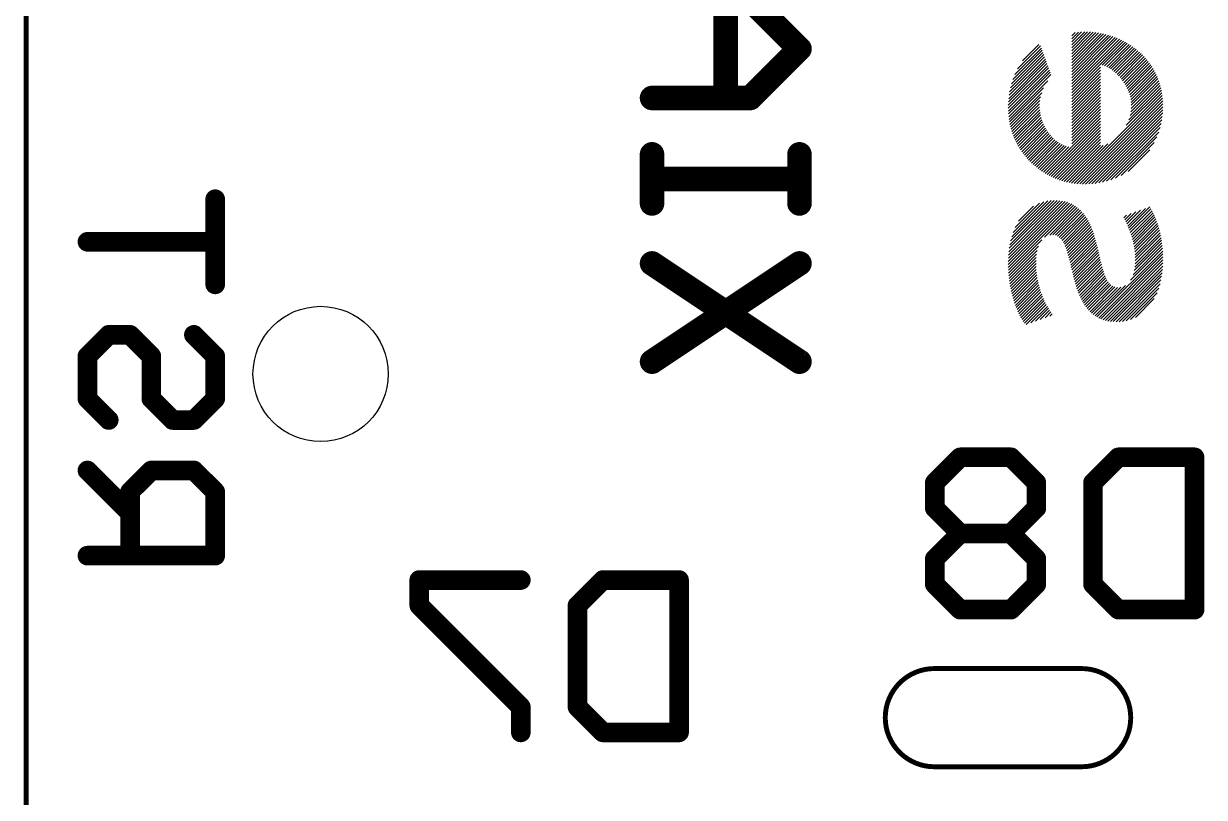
# Model space of a CAD drawing. Extents: x -16.1 to 14.1, y -11.4 to 17.9.
# Drawn here: x -10.93 to -4.83, y -4.48 to -0.47 of the extents above; entities that cross this region are included whole.
import ezdxf

# ---------------------------------------------------------------- set-up
doc = ezdxf.new("R2010")
doc.units = 0
doc.layers.add('20', color=213, linetype='CONTINUOUS')
doc.layers.add('26', color=140, linetype='CONTINUOUS')

msp = doc.modelspace()

# ---------------------------------------------------------------- linework, layer by layer
at = {"layer": '20', "const_width": 0.0254}
for points in [[(-10.922, 9.144), (-10.922, -4.826)], [(-6.223, -3.81), (-5.461, -3.81)], [(-5.461, -4.318), (-6.223, -4.318)]]:
    msp.add_lwpolyline(points, dxfattribs=at)
at = {"layer": '20'}
for points, const_width in [([(-6.223, -3.81, 0.4142), (-6.477, -4.064)], 0.0254), ([(-6.223, -3.8037, 1), (-6.223, -3.8163)], 0.0127), ([(-6.223, -3.8163, 1), (-6.223, -3.8037)], 0.0127), ([(-5.207, -4.064, 0.4142), (-5.461, -3.81)], 0.0254), ([(-5.461, -3.8037, 1), (-5.461, -3.8163)], 0.0127), ([(-5.461, -3.8163, 1), (-5.461, -3.8037)], 0.0127), ([(-6.477, -4.064, 0.4142), (-6.223, -4.318)], 0.0254), ([(-6.4707, -4.064, 1), (-6.4834, -4.064)], 0.0127), ([(-6.4834, -4.064, 1), (-6.4707, -4.064)], 0.0127), ([(-5.461, -4.318, 0.4142), (-5.207, -4.064)], 0.0254), ([(-5.2006, -4.064, 1), (-5.2134, -4.064)], 0.0127), ([(-5.2134, -4.064, 1), (-5.2006, -4.064)], 0.0127), ([(-6.223, -4.3117, 1), (-6.223, -4.3244)], 0.0127), ([(-6.223, -4.3244, 1), (-6.223, -4.3117)], 0.0127), ([(-5.461, -4.3117, 1), (-5.461, -4.3244)], 0.0127), ([(-5.461, -4.3244, 1), (-5.461, -4.3117)], 0.0127)]:
    msp.add_lwpolyline(points, format="xyb", dxfattribs=dict(at, const_width=const_width))
msp.add_circle((-9.398, -2.286), 0.35, dxfattribs=at)
at = {"layer": '26'}
for p, q in [((-5.5125, -0.5829), (-5.4453, -0.5157)), ((-5.5125, -0.5984), (-5.4299, -0.5158)), ((-5.5125, -0.5673), (-5.4612, -0.5161)), ((-5.5125, -0.6139), (-5.4151, -0.5166)), ((-5.5125, -0.5518), (-5.4778, -0.5171)), ((-5.5125, -0.6295), (-5.4008, -0.5178)), ((-5.5125, -0.5362), (-5.4952, -0.519)), ((-5.5125, -0.645), (-5.3869, -0.5194)), ((-5.5125, -0.6606), (-5.3734, -0.5215)), ((-5.5125, -0.6761), (-5.3603, -0.5239)), ((-5.5125, -0.6916), (-5.3475, -0.5267)), ((-5.5125, -0.7072), (-5.335, -0.5297)), ((-5.5125, -0.7227), (-5.3228, -0.5331)), ((-5.5125, -0.7383), (-5.3109, -0.5367)), ((-5.5125, -0.7538), (-5.2993, -0.5407)), ((-5.5125, -0.7693), (-5.2879, -0.5448)), ((-5.5125, -0.7849), (-5.2768, -0.5493)), ((-5.8069, -0.7375), (-5.6693, -0.5998)), ((-5.7924, -0.7074), (-5.6734, -0.5884)), ((-5.7668, -0.6663), (-5.6828, -0.5823)), ((-5.5125, -0.8004), (-5.266, -0.5539)), ((-5.5125, -0.816), (-5.2553, -0.5589)), ((-5.5125, -0.8315), (-5.245, -0.564)), ((-5.354, -0.6886), (-5.2348, -0.5694)), ((-5.342, -0.6921), (-5.2249, -0.575)), ((-5.3311, -0.6968), (-5.2152, -0.5808)), ((-5.321, -0.7022), (-5.2057, -0.5869)), ((-5.3115, -0.7082), (-5.1965, -0.5932)), ((-5.3024, -0.7147), (-5.1875, -0.5997)), ((-5.2938, -0.7216), (-5.1787, -0.6065)), ((-5.8384, -0.8621), (-5.6445, -0.6683)), ((-5.8363, -0.8445), (-5.6486, -0.6569)), ((-5.8334, -0.8261), (-5.6528, -0.6455)), ((-5.8294, -0.8065), (-5.6569, -0.6341)), ((-5.824, -0.7857), (-5.661, -0.6226)), ((-5.8168, -0.7629), (-5.6652, -0.6112)), ((-5.2855, -0.7288), (-5.1701, -0.6135)), ((-5.2775, -0.7364), (-5.1617, -0.6207)), ((-5.2698, -0.7443), (-5.1536, -0.6281)), ((-5.2625, -0.7525), (-5.1457, -0.6357)), ((-5.2555, -0.761), (-5.1381, -0.6436)), ((-5.2488, -0.7699), (-5.1307, -0.6517)), ((-5.2424, -0.779), (-5.1235, -0.6601)), ((-5.2364, -0.7886), (-5.1166, -0.6687)), ((-5.8406, -0.911), (-5.6321, -0.7025)), ((-5.8404, -0.8953), (-5.6362, -0.6911)), ((-5.8402, -0.9262), (-5.628, -0.7139)), ((-5.8397, -0.879), (-5.6404, -0.6797)), ((-5.8394, -0.9409), (-5.6238, -0.7253)), ((-5.5125, -0.8471), (-5.3634, -0.698)), ((-5.5125, -0.8626), (-5.3634, -0.7135)), ((-5.5125, -0.8781), (-5.3634, -0.7291)), ((-5.2308, -0.7984), (-5.1099, -0.6775)), ((-5.2255, -0.8087), (-5.1034, -0.6867)), ((-5.2206, -0.8194), (-5.0973, -0.696)), ((-5.2162, -0.8305), (-5.0913, -0.7056)), ((-5.2124, -0.8422), (-5.0857, -0.7156)), ((-5.2091, -0.8545), (-5.0803, -0.7257)), ((-5.8381, -0.9551), (-5.6197, -0.7367)), ((-5.8364, -0.9689), (-5.6363, -0.7688)), ((-5.5125, -0.8937), (-5.3634, -0.7446)), ((-5.5125, -0.9092), (-5.3634, -0.7601)), ((-5.5125, -0.9248), (-5.3634, -0.7757)), ((-5.5125, -0.9403), (-5.3634, -0.7912)), ((-5.2106, -0.9492), (-5.0545, -0.7931)), ((-5.2067, -0.9298), (-5.058, -0.7811)), ((-5.2066, -0.8675), (-5.0753, -0.7362)), ((-5.2049, -0.8813), (-5.0705, -0.7469)), ((-5.2047, -0.9123), (-5.0618, -0.7694)), ((-5.2042, -0.8962), (-5.066, -0.758)), ((-5.8342, -0.9823), (-5.6577, -0.8058)), ((-5.8317, -0.9953), (-5.6675, -0.8311)), ((-5.8288, -1.008), (-5.6733, -0.8525)), ((-5.5131, -1.2983), (-5.0461, -0.8313)), ((-5.5125, -0.9558), (-5.3634, -0.8068)), ((-5.5125, -0.9714), (-5.3634, -0.8223)), ((-5.5125, -0.9869), (-5.3634, -0.8379)), ((-5.5125, -1.0025), (-5.3634, -0.8534)), ((-5.4996, -1.3004), (-5.0441, -0.8449)), ((-5.2299, -0.9996), (-5.0485, -0.8182)), ((-5.2174, -0.9716), (-5.0513, -0.8055)), ((-5.8256, -1.0203), (-5.6767, -0.8714)), ((-5.822, -1.0323), (-5.6782, -0.8885)), ((-5.8181, -1.0439), (-5.6783, -0.9041)), ((-5.5125, -1.018), (-5.3634, -0.8689)), ((-5.5125, -1.0335), (-5.3634, -0.8845)), ((-5.5125, -1.0491), (-5.3634, -0.9)), ((-5.5125, -1.0646), (-5.3634, -0.9156)), ((-5.4856, -1.302), (-5.0425, -0.8588)), ((-5.4712, -1.3031), (-5.0413, -0.8732)), ((-5.4562, -1.3036), (-5.0406, -0.888)), ((-5.4407, -1.3036), (-5.0404, -0.9034)), ((-5.8139, -1.0553), (-5.6775, -0.9188)), ((-5.8094, -1.0663), (-5.6759, -0.9327)), ((-5.8047, -1.0771), (-5.6736, -0.946)), ((-5.7996, -1.0876), (-5.6706, -0.9586)), ((-5.7943, -1.0978), (-5.6671, -0.9706)), ((-5.5125, -1.0801), (-5.3634, -0.9311)), ((-5.5125, -1.0957), (-5.3634, -0.9466)), ((-5.5125, -1.1112), (-5.3634, -0.9622)), ((-5.4246, -1.303), (-5.0408, -0.9193)), ((-5.4078, -1.3019), (-5.0418, -0.9358)), ((-5.3904, -1.3), (-5.0436, -0.9532)), ((-5.3721, -1.2973), (-5.0464, -0.9715)), ((-5.7888, -1.1078), (-5.6631, -0.9822)), ((-5.783, -1.1176), (-5.6586, -0.9932)), ((-5.777, -1.1271), (-5.6537, -1.0038)), ((-5.7707, -1.1363), (-5.6483, -1.014)), ((-5.7641, -1.1454), (-5.6425, -1.0237)), ((-5.7574, -1.1541), (-5.6363, -1.0331)), ((-5.6396, -1.2539), (-5.3634, -0.9777)), ((-5.6295, -1.2593), (-5.3634, -0.9933)), ((-5.6191, -1.2645), (-5.3634, -1.0088)), ((-5.6085, -1.2694), (-5.3634, -1.0243)), ((-5.3528, -1.2935), (-5.0503, -0.9909)), ((-5.3322, -1.2884), (-5.0555, -1.0117)), ((-5.3099, -1.2816), (-5.0625, -1.0343)), ((-5.7504, -1.1627), (-5.6297, -1.042)), ((-5.7432, -1.1711), (-5.6228, -1.0506)), ((-5.7358, -1.1792), (-5.6154, -1.0588)), ((-5.7282, -1.1871), (-5.6077, -1.0666)), ((-5.7203, -1.1947), (-5.5995, -1.074)), ((-5.7122, -1.2022), (-5.591, -1.0809)), ((-5.7039, -1.2095), (-5.582, -1.0875)), ((-5.6954, -1.2165), (-5.5725, -1.0936)), ((-5.6867, -1.2233), (-5.5625, -1.0991)), ((-5.5976, -1.2741), (-5.3634, -1.0399)), ((-5.5865, -1.2785), (-5.3634, -1.0554)), ((-5.5751, -1.2826), (-5.3634, -1.071)), ((-5.5633, -1.2864), (-5.3634, -1.0865)), ((-5.5262, -1.2959), (-5.3258, -1.0956)), ((-5.2851, -1.2724), (-5.0721, -1.0593)), ((-5.2564, -1.2592), (-5.0856, -1.0884)), ((-5.6777, -1.2299), (-5.5519, -1.104)), ((-5.6685, -1.2362), (-5.5405, -1.1082)), ((-5.6591, -1.2424), (-5.5281, -1.1113)), ((-5.6495, -1.2483), (-5.514, -1.1128)), ((-5.5513, -1.2899), (-5.3634, -1.102)), ((-5.5389, -1.2931), (-5.3502, -1.1044)), ((-5.2195, -1.2378), (-5.1075, -1.1259)), ((-5.8406, -1.7191), (-5.5233, -1.4018)), ((-5.8405, -1.7034), (-5.5347, -1.3976)), ((-5.8399, -1.6873), (-5.5468, -1.3942)), ((-5.8389, -1.6708), (-5.5596, -1.3915)), ((-5.8374, -1.6537), (-5.5732, -1.3895)), ((-5.8352, -1.636), (-5.5875, -1.3883)), ((-5.8322, -1.6174), (-5.6027, -1.388)), ((-5.8282, -1.5979), (-5.619, -1.3887)), ((-5.8228, -1.577), (-5.6367, -1.3909)), ((-5.8155, -1.5541), (-5.6564, -1.395)), ((-5.8049, -1.528), (-5.6794, -1.4024)), ((-5.8403, -1.7344), (-5.5125, -1.4065)), ((-5.8397, -1.7493), (-5.5023, -1.4119)), ((-5.7871, -1.4947), (-5.7096, -1.4172)), ((-5.6538, -1.5789), (-5.4927, -1.4178)), ((-5.6264, -1.5671), (-5.4836, -1.4243)), ((-5.61, -1.5662), (-5.4751, -1.4313)), ((-5.5967, -1.5684), (-5.467, -1.4387)), ((-5.5857, -1.573), (-5.4594, -1.4466)), ((-5.5765, -1.5793), (-5.4522, -1.455)), ((-5.5685, -1.5869), (-5.4454, -1.4638)), ((-5.2431, -1.479), (-5.2293, -1.4652)), ((-5.2377, -1.4891), (-5.2049, -1.4563)), ((-5.2324, -1.4994), (-5.1804, -1.4474)), ((-5.2274, -1.5099), (-5.1559, -1.4384)), ((-5.2226, -1.5206), (-5.1314, -1.4295)), ((-5.2179, -1.5315), (-5.1083, -1.4219)), ((-5.2135, -1.5427), (-5.1024, -1.4316)), ((-5.2093, -1.554), (-5.0969, -1.4416)), ((-5.2054, -1.5656), (-5.0916, -1.4518)), ((-5.2016, -1.5774), (-5.0865, -1.4623)), ((-5.5616, -1.5955), (-5.439, -1.4729)), ((-5.5556, -1.605), (-5.433, -1.4825)), ((-5.5502, -1.6152), (-5.4274, -1.4923)), ((-5.5454, -1.6259), (-5.422, -1.5025)), ((-5.541, -1.6371), (-5.417, -1.513)), ((-5.5371, -1.6486), (-5.4122, -1.5238)), ((-5.1982, -1.5895), (-5.0817, -1.473)), ((-5.195, -1.6019), (-5.0772, -1.4841)), ((-5.1922, -1.6146), (-5.0729, -1.4953)), ((-5.1897, -1.6276), (-5.0689, -1.5068)), ((-5.1875, -1.641), (-5.0651, -1.5186)), ((-5.5334, -1.6605), (-5.4078, -1.5349)), ((-5.5299, -1.6726), (-5.4035, -1.5462)), ((-5.5267, -1.6849), (-5.3995, -1.5577)), ((-5.5235, -1.6973), (-5.3957, -1.5695)), ((-5.5205, -1.7098), (-5.3921, -1.5814)), ((-5.1858, -1.6548), (-5.0616, -1.5306)), ((-5.1847, -1.7158), (-5.0499, -1.5811)), ((-5.1846, -1.6692), (-5.0583, -1.5428)), ((-5.184, -1.6841), (-5.0552, -1.5553)), ((-5.184, -1.6996), (-5.0525, -1.5681)), ((-5.8388, -1.7639), (-5.6678, -1.5929)), ((-5.8376, -1.7782), (-5.6846, -1.6252)), ((-5.8361, -1.7923), (-5.6905, -1.6467)), ((-5.5175, -1.7224), (-5.3886, -1.5935)), ((-5.5146, -1.735), (-5.3853, -1.6057)), ((-5.5117, -1.7476), (-5.3822, -1.6181)), ((-5.5087, -1.7602), (-5.3791, -1.6306)), ((-5.5057, -1.7727), (-5.3761, -1.6431)), ((-5.2078, -1.8012), (-5.0426, -1.6359)), ((-5.1947, -1.7725), (-5.044, -1.6218)), ((-5.1893, -1.7515), (-5.0457, -1.6079)), ((-5.1863, -1.733), (-5.0477, -1.5944)), ((-5.8343, -1.806), (-5.6938, -1.6656)), ((-5.8323, -1.8195), (-5.6957, -1.683)), ((-5.83, -1.8328), (-5.6966, -1.6994)), ((-5.5026, -1.7851), (-5.3732, -1.6557)), ((-5.4994, -1.7974), (-5.3703, -1.6683)), ((-5.4961, -1.8097), (-5.3674, -1.681)), ((-5.4926, -1.8217), (-5.3645, -1.6936)), ((-5.4889, -1.8336), (-5.3615, -1.7062)), ((-5.3823, -1.9912), (-5.0415, -1.6503)), ((-5.3722, -1.9966), (-5.0407, -1.6651)), ((-5.3615, -2.0014), (-5.0403, -1.6802)), ((-5.3501, -2.0056), (-5.0402, -1.6957)), ((-5.8275, -1.8459), (-5.6969, -1.7153)), ((-5.8248, -1.8587), (-5.6966, -1.7305)), ((-5.8218, -1.8713), (-5.6958, -1.7452)), ((-5.8187, -1.8836), (-5.6945, -1.7595)), ((-5.4851, -1.8453), (-5.3584, -1.7186)), ((-5.4811, -1.8568), (-5.3552, -1.731)), ((-5.4768, -1.8681), (-5.3518, -1.7431)), ((-5.4723, -1.8792), (-5.3482, -1.755)), ((-5.4675, -1.8899), (-5.3443, -1.7666)), ((-5.3381, -2.0091), (-5.0406, -1.7116)), ((-5.3254, -2.012), (-5.0414, -1.7279)), ((-5.312, -2.0141), (-5.0426, -1.7448)), ((-5.2978, -2.0154), (-5.0445, -1.7622)), ((-5.8153, -1.8958), (-5.6928, -1.7733)), ((-5.8117, -1.9077), (-5.6907, -1.7868)), ((-5.8079, -1.9195), (-5.6883, -1.7999)), ((-5.8038, -1.931), (-5.6856, -1.8127)), ((-5.7996, -1.9423), (-5.6825, -1.8252)), ((-5.4625, -1.9004), (-5.3399, -1.7779)), ((-5.4571, -1.9106), (-5.3352, -1.7887)), ((-5.4515, -1.9205), (-5.3299, -1.7989)), ((-5.4454, -1.93), (-5.3239, -1.8085)), ((-5.439, -1.9391), (-5.3171, -1.8172)), ((-5.4323, -1.9479), (-5.3092, -1.8249)), ((-5.4251, -1.9563), (-5.3, -1.8312)), ((-5.3919, -1.9852), (-5.2349, -1.8282)), ((-5.2828, -2.016), (-5.0472, -1.7804)), ((-5.2668, -2.0155), (-5.0507, -1.7994)), ((-5.2496, -2.0139), (-5.0555, -1.8197)), ((-5.7951, -1.9533), (-5.6792, -1.8375)), ((-5.7904, -1.9642), (-5.6757, -1.8494)), ((-5.7855, -1.9748), (-5.6719, -1.8612)), ((-5.7803, -1.9851), (-5.6678, -1.8726)), ((-5.7748, -1.9952), (-5.6635, -1.8839)), ((-5.4175, -1.9642), (-5.289, -1.8357)), ((-5.4094, -1.9717), (-5.2757, -1.8379)), ((-5.4009, -1.9787), (-5.2591, -1.8369)), ((-5.2306, -2.0104), (-5.0619, -1.8417)), ((-5.209, -2.0043), (-5.071, -1.8663)), ((-5.7691, -2.005), (-5.659, -1.8949)), ((-5.7631, -2.0146), (-5.6542, -1.9057)), ((-5.7568, -2.0238), (-5.6492, -1.9162)), ((-5.7477, -2.0302), (-5.644, -1.9265)), ((-5.7234, -2.0215), (-5.6385, -1.9366)), ((-5.6991, -2.0127), (-5.6328, -1.9464)), ((-5.1822, -1.9931), (-5.0851, -1.896)), ((-5.6748, -2.004), (-5.6268, -1.956)), ((-5.6505, -1.9952), (-5.6206, -1.9653)), ((-5.6262, -1.9865), (-5.6141, -1.9744))]:
    msp.add_line(p, q, dxfattribs=at)
for points, const_width in [([(-7.3022, -0.8582), (-7.3022, -0.3498)], 0.127), ([(-6.9209, -0.604), (-7.1751, -0.3498)], 0.127), ([(-7.1751, -0.8582), (-6.9209, -0.604)], 0.127), ([(-7.6835, -0.8582), (-7.1751, -0.8582)], 0.127), ([(-7.6835, -1.4039), (-7.6835, -1.1497)], 0.127), ([(-6.9209, -1.4039), (-6.9209, -1.1497)], 0.127), ([(-7.6835, -1.2768), (-6.9209, -1.2768)], 0.127), ([(-9.9435, -1.8225), (-9.9435, -1.3819)], 0.1016), ([(-10.6045, -1.6022), (-9.9435, -1.6022)], 0.1016), ([(-6.9209, -2.2225), (-7.6835, -1.7141)], 0.127), ([(-6.9209, -1.7141), (-7.6835, -2.2225)], 0.127), ([(-10.4943, -2.0835), (-10.6045, -2.1937)], 0.1016), ([(-10.3842, -2.0835), (-10.4943, -2.0835)], 0.1016), ([(-10.274, -2.1937), (-10.3842, -2.0835)], 0.1016), ([(-10.0537, -2.0835), (-9.9435, -2.1937)], 0.1016), ([(-10.6045, -2.1937), (-10.6045, -2.414)], 0.1016), ([(-10.274, -2.414), (-10.274, -2.1937)], 0.1016), ([(-9.9435, -2.1937), (-9.9435, -2.414)], 0.1016), ([(-10.6045, -2.414), (-10.4943, -2.5242)], 0.1016), ([(-10.1639, -2.5242), (-10.274, -2.414)], 0.1016), ([(-9.9435, -2.414), (-10.0537, -2.5242)], 0.1016), ([(-10.0537, -2.5242), (-10.1639, -2.5242)], 0.1016), ([(-6.0894, -2.7171), (-6.2208, -2.8485)], 0.1016), ([(-5.8267, -2.7171), (-6.0894, -2.7171)], 0.1016), ([(-5.6954, -2.8485), (-5.8267, -2.7171)], 0.1016), ([(-5.4022, -2.8485), (-5.2708, -2.7171)], 0.1016), ([(-5.2708, -2.7171), (-4.8768, -2.7171)], 0.1016), ([(-4.8768, -2.7171), (-4.8768, -3.5052)], 0.1016), ([(-10.3842, -3.0055), (-10.6045, -2.7852)], 0.1016), ([(-10.274, -2.7852), (-10.3842, -2.8953)], 0.1016), ([(-10.0537, -2.7852), (-10.274, -2.7852)], 0.1016), ([(-9.9435, -2.8953), (-10.0537, -2.7852)], 0.1016), ([(-6.2208, -2.8485), (-6.2208, -2.9798)], 0.1016), ([(-5.6954, -2.9798), (-5.6954, -2.8485)], 0.1016), ([(-5.4022, -3.3739), (-5.4022, -2.8485)], 0.1016), ([(-10.3842, -2.8953), (-10.3842, -3.2258)], 0.1016), ([(-9.9435, -3.2258), (-9.9435, -2.8953)], 0.1016), ([(-6.2208, -2.9798), (-6.0894, -3.1112)], 0.1016), ([(-5.8267, -3.1112), (-5.6954, -2.9798)], 0.1016), ([(-6.0894, -3.1112), (-6.2208, -3.2425)], 0.1016), ([(-5.8267, -3.1112), (-6.0894, -3.1112)], 0.1016), ([(-5.6954, -3.2425), (-5.8267, -3.1112)], 0.1016), ([(-10.6045, -3.2258), (-9.9435, -3.2258)], 0.1016), ([(-6.2208, -3.2425), (-6.2208, -3.3739)], 0.1016), ([(-5.6954, -3.3739), (-5.6954, -3.2425)], 0.1016), ([(-8.3624, -3.3521), (-8.8878, -3.3521)], 0.1016), ([(-8.8878, -3.3521), (-8.8878, -3.4835)], 0.1016), ([(-8.0692, -3.4835), (-7.9378, -3.3521)], 0.1016), ([(-7.9378, -3.3521), (-7.5438, -3.3521)], 0.1016), ([(-7.5438, -3.3521), (-7.5438, -4.1402)], 0.1016), ([(-6.2208, -3.3739), (-6.0894, -3.5052)], 0.1016), ([(-5.8267, -3.5052), (-5.6954, -3.3739)], 0.1016), ([(-5.2708, -3.5052), (-5.4022, -3.3739)], 0.1016), ([(-8.8878, -3.4835), (-8.3624, -4.0089)], 0.1016), ([(-8.0692, -4.0089), (-8.0692, -3.4835)], 0.1016), ([(-6.0894, -3.5052), (-5.8267, -3.5052)], 0.1016), ([(-4.8768, -3.5052), (-5.2708, -3.5052)], 0.1016), ([(-8.3624, -4.0089), (-8.3624, -4.1402)], 0.1016), ([(-7.9378, -4.1402), (-8.0692, -4.0089)], 0.1016), ([(-7.5438, -4.1402), (-7.9378, -4.1402)], 0.1016)]:
    msp.add_lwpolyline(points, dxfattribs=dict(at, const_width=const_width))
for points, const_width in [([(-6.8984, -0.6264, 1), (-6.9433, -0.5815)], 0.0635), ([(-6.9433, -0.6264, 1), (-6.8984, -0.5815)], 0.0635), ([(-7.6835, -0.8265, 1), (-7.6835, -0.89)], 0.0635), ([(-7.3339, -0.8582, 1), (-7.2704, -0.8582)], 0.0635), ([(-7.1975, -0.8358, 1), (-7.1526, -0.8807)], 0.0635), ([(-7.1751, -0.89, 1), (-7.1751, -0.8265)], 0.0635), ([(-7.6518, -1.1497, 1), (-7.7153, -1.1497)], 0.0635), ([(-6.8891, -1.1497, 1), (-6.9526, -1.1497)], 0.0635), ([(-7.6835, -1.2451, 1), (-7.6835, -1.3086)], 0.0635), ([(-6.9209, -1.3086, 1), (-6.9209, -1.2451)], 0.0635), ([(-9.9181, -1.3819, 1), (-9.9689, -1.3819)], 0.0508), ([(-7.7153, -1.4039, 1), (-7.6518, -1.4039)], 0.0635), ([(-6.9526, -1.4039, 1), (-6.8891, -1.4039)], 0.0635), ([(-10.6045, -1.5768, 1), (-10.6045, -1.6276)], 0.0508), ([(-9.9435, -1.6276, 1), (-9.9435, -1.5768)], 0.0508), ([(-7.6659, -1.6876, 1), (-7.7011, -1.7405)], 0.0635), ([(-6.9032, -1.7405, 1), (-6.9385, -1.6876)], 0.0635), ([(-9.9689, -1.8225, 1), (-9.9181, -1.8225)], 0.0508), ([(-10.4943, -2.0581, 1), (-10.4943, -2.1089)], 0.0508), ([(-10.4764, -2.1015, 1), (-10.5123, -2.0656)], 0.0508), ([(-10.3662, -2.0656, 1), (-10.4021, -2.1015)], 0.0508), ([(-10.3842, -2.1089, 1), (-10.3842, -2.0581)], 0.0508), ([(-10.0357, -2.0656, 1), (-10.0717, -2.1015)], 0.0508), ([(-10.5791, -2.1937, 1), (-10.6299, -2.1937)], 0.0508), ([(-10.6225, -2.1757, 1), (-10.5865, -2.2116)], 0.0508), ([(-10.2486, -2.1937, 1), (-10.2994, -2.1937)], 0.0508), ([(-10.292, -2.2116, 1), (-10.2561, -2.1757)], 0.0508), ([(-9.9181, -2.1937, 1), (-9.9689, -2.1937)], 0.0508), ([(-9.9615, -2.2116, 1), (-9.9256, -2.1757)], 0.0508), ([(-7.7011, -2.1961, 1), (-7.6659, -2.2489)], 0.0635), ([(-6.9385, -2.2489, 1), (-6.9032, -2.1961)], 0.0635), ([(-10.5865, -2.396, 1), (-10.6225, -2.432)], 0.0508), ([(-10.2561, -2.396, 1), (-10.292, -2.432)], 0.0508), ([(-9.9256, -2.432, 1), (-9.9615, -2.396)], 0.0508), ([(-10.6299, -2.414, 1), (-10.5791, -2.414)], 0.0508), ([(-10.2994, -2.414, 1), (-10.2486, -2.414)], 0.0508), ([(-9.9689, -2.414, 1), (-9.9181, -2.414)], 0.0508), ([(-10.5123, -2.5421, 1), (-10.4764, -2.5062)], 0.0508), ([(-10.1639, -2.4988, 1), (-10.1639, -2.5496)], 0.0508), ([(-10.1818, -2.5421, 1), (-10.1459, -2.5062)], 0.0508), ([(-10.0717, -2.5062, 1), (-10.0357, -2.5421)], 0.0508), ([(-10.0537, -2.5496, 1), (-10.0537, -2.4988)], 0.0508), ([(-6.0894, -2.6917, 1), (-6.0894, -2.7425)], 0.0508), ([(-6.0715, -2.7351, 1), (-6.1074, -2.6992)], 0.0508), ([(-5.8088, -2.6992, 1), (-5.8447, -2.7351)], 0.0508), ([(-5.8267, -2.7425, 1), (-5.8267, -2.6917)], 0.0508), ([(-5.2708, -2.6917, 1), (-5.2708, -2.7425)], 0.0508), ([(-5.2529, -2.7351, 1), (-5.2888, -2.6992)], 0.0508), ([(-4.8514, -2.7171, 1), (-4.9022, -2.7171)], 0.0508), ([(-4.8768, -2.7425, 1), (-4.8768, -2.6917)], 0.0508), ([(-10.5865, -2.7672, 1), (-10.6225, -2.8031)], 0.0508), ([(-10.274, -2.7598, 1), (-10.274, -2.8106)], 0.0508), ([(-10.2561, -2.8031, 1), (-10.292, -2.7672)], 0.0508), ([(-10.0357, -2.7672, 1), (-10.0717, -2.8031)], 0.0508), ([(-10.0537, -2.8106, 1), (-10.0537, -2.7598)], 0.0508), ([(-6.1954, -2.8485, 1), (-6.2462, -2.8485)], 0.0508), ([(-6.2387, -2.8305, 1), (-6.2028, -2.8664)], 0.0508), ([(-5.67, -2.8485, 1), (-5.7208, -2.8485)], 0.0508), ([(-5.7133, -2.8664, 1), (-5.6774, -2.8305)], 0.0508), ([(-5.3768, -2.8485, 1), (-5.4276, -2.8485)], 0.0508), ([(-5.4201, -2.8305, 1), (-5.3842, -2.8664)], 0.0508), ([(-10.3588, -2.8953, 1), (-10.4096, -2.8953)], 0.0508), ([(-10.4021, -2.8774, 1), (-10.3662, -2.9133)], 0.0508), ([(-9.9181, -2.8953, 1), (-9.9689, -2.8953)], 0.0508), ([(-9.9615, -2.9133, 1), (-9.9256, -2.8774)], 0.0508), ([(-6.2028, -2.9619, 1), (-6.2387, -2.9978)], 0.0508), ([(-5.6774, -2.9978, 1), (-5.7133, -2.9619)], 0.0508), ([(-10.4021, -3.0234, 1), (-10.3662, -2.9875)], 0.0508), ([(-6.2462, -2.9798, 1), (-6.1954, -2.9798)], 0.0508), ([(-5.7208, -2.9798, 1), (-5.67, -2.9798)], 0.0508), ([(-6.0894, -3.0858, 1), (-6.0894, -3.1366)], 0.0508), ([(-6.0715, -3.1291, 1), (-6.1074, -3.0932)], 0.0508), ([(-6.1074, -3.1291, 1), (-6.0715, -3.0932)], 0.0508), ([(-5.8088, -3.0932, 1), (-5.8447, -3.1291)], 0.0508), ([(-5.8447, -3.0932, 1), (-5.8088, -3.1291)], 0.0508), ([(-5.8267, -3.1366, 1), (-5.8267, -3.0858)], 0.0508), ([(-10.6045, -3.2004, 1), (-10.6045, -3.2512)], 0.0508), ([(-9.9435, -3.2512, 1), (-9.9435, -3.2004)], 0.0508), ([(-10.4096, -3.2258, 1), (-10.3588, -3.2258)], 0.0508), ([(-9.9689, -3.2258, 1), (-9.9181, -3.2258)], 0.0508), ([(-6.1954, -3.2425, 1), (-6.2462, -3.2425)], 0.0508), ([(-6.2387, -3.2245, 1), (-6.2028, -3.2605)], 0.0508), ([(-5.67, -3.2425, 1), (-5.7208, -3.2425)], 0.0508), ([(-5.7133, -3.2605, 1), (-5.6774, -3.2245)], 0.0508), ([(-8.8878, -3.3267, 1), (-8.8878, -3.3775)], 0.0508), ([(-8.8624, -3.3521, 1), (-8.9132, -3.3521)], 0.0508), ([(-8.3624, -3.3775, 1), (-8.3624, -3.3267)], 0.0508), ([(-7.9378, -3.3267, 1), (-7.9378, -3.3775)], 0.0508), ([(-7.9199, -3.3701, 1), (-7.9558, -3.3342)], 0.0508), ([(-7.5184, -3.3521, 1), (-7.5692, -3.3521)], 0.0508), ([(-7.5438, -3.3775, 1), (-7.5438, -3.3267)], 0.0508), ([(-6.2462, -3.3739, 1), (-6.1954, -3.3739)], 0.0508), ([(-6.2028, -3.3559, 1), (-6.2387, -3.3918)], 0.0508), ([(-5.7208, -3.3739, 1), (-5.67, -3.3739)], 0.0508), ([(-5.6774, -3.3918, 1), (-5.7133, -3.3559)], 0.0508), ([(-5.4276, -3.3739, 1), (-5.3768, -3.3739)], 0.0508), ([(-5.3842, -3.3559, 1), (-5.4201, -3.3918)], 0.0508), ([(-8.9132, -3.4835, 1), (-8.8624, -3.4835)], 0.0508), ([(-8.8698, -3.4655, 1), (-8.9057, -3.5014)], 0.0508), ([(-8.0438, -3.4835, 1), (-8.0946, -3.4835)], 0.0508), ([(-8.0871, -3.4655, 1), (-8.0512, -3.5014)], 0.0508), ([(-6.0894, -3.4798, 1), (-6.0894, -3.5306)], 0.0508), ([(-6.1074, -3.5232, 1), (-6.0715, -3.4872)], 0.0508), ([(-5.8447, -3.4872, 1), (-5.8088, -3.5232)], 0.0508), ([(-5.8267, -3.5306, 1), (-5.8267, -3.4798)], 0.0508), ([(-5.2708, -3.4798, 1), (-5.2708, -3.5306)], 0.0508), ([(-5.2888, -3.5232, 1), (-5.2529, -3.4872)], 0.0508), ([(-4.9022, -3.5052, 1), (-4.8514, -3.5052)], 0.0508), ([(-4.8768, -3.5306, 1), (-4.8768, -3.4798)], 0.0508), ([(-8.337, -4.0089, 1), (-8.3878, -4.0089)], 0.0508), ([(-8.3803, -4.0268, 1), (-8.3444, -3.9909)], 0.0508), ([(-8.0512, -3.9909, 1), (-8.0871, -4.0268)], 0.0508), ([(-8.0946, -4.0089, 1), (-8.0438, -4.0089)], 0.0508), ([(-7.9378, -4.1148, 1), (-7.9378, -4.1656)], 0.0508), ([(-7.5438, -4.1656, 1), (-7.5438, -4.1148)], 0.0508), ([(-8.3878, -4.1402, 1), (-8.337, -4.1402)], 0.0508), ([(-7.9558, -4.1582, 1), (-7.9199, -4.1222)], 0.0508), ([(-7.5692, -4.1402, 1), (-7.5184, -4.1402)], 0.0508)]:
    msp.add_lwpolyline(points, format="xyb", dxfattribs=dict(at, const_width=const_width))

doc.saveas('drawing.dxf')
